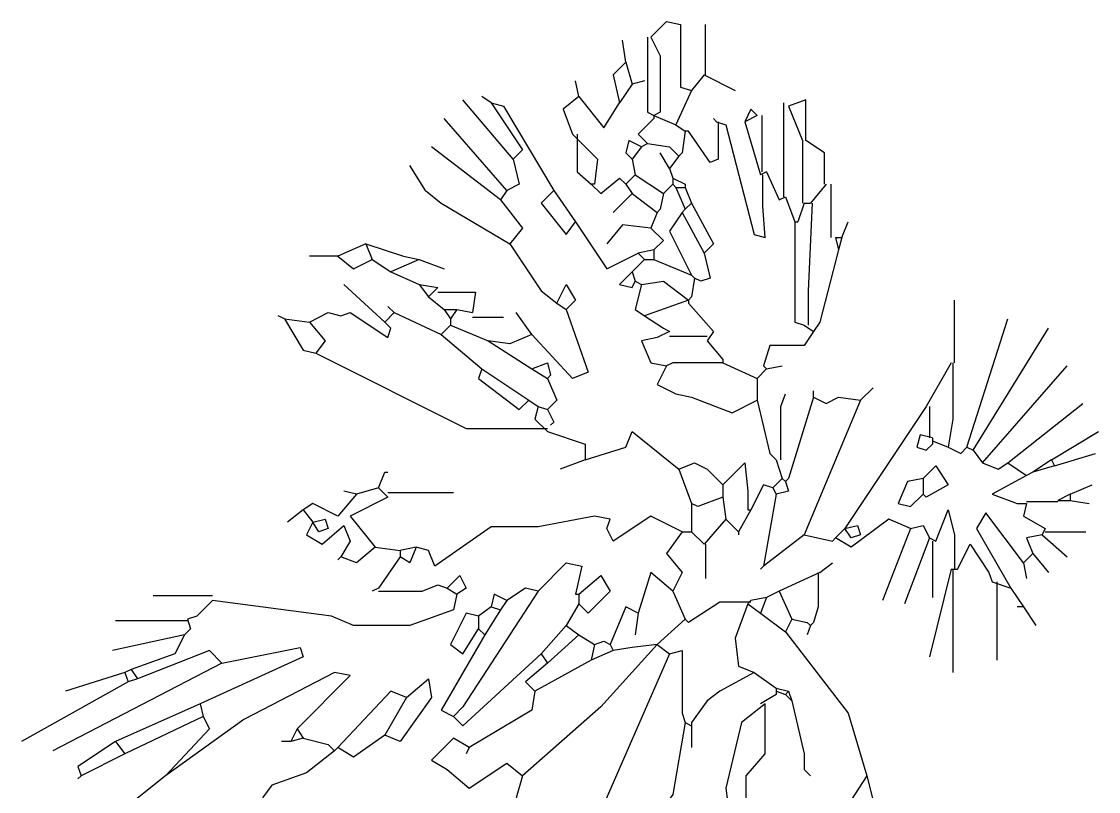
# Model space of a CAD drawing. Header units: inches. Extents: x 76 to 180, y 185 to 403.
# Drawn here: x 76.9 to 134.2, y 361.6 to 402.6 of the extents above; entities that cross this region are included whole.
import ezdxf

# ---------------------------------------------------------------- set-up
doc = ezdxf.new("R2010")
doc.units = ezdxf.units.IN
doc.header["$MEASUREMENT"] = 0
doc.layers.add('Standard', color=7, linetype='Continuous')

# ---------------------------------------------------------------- blocks, each defined once
blk = doc.blocks.new('A$C0E4205D2')
at = {"layer": 'Standard', "color": 3, "linetype": 'Continuous'}
for points in [[(34.5, 216.499), (35.333, 217.332), (36.082, 217.166), (36.082, 213.832), (36.667, 213.666)], [(37.416, 214.499), (37.416, 217.166)], [(33.167, 215.166), (33, 216.333)], [(34.332, 216.499), (34.332, 214.166)], [(34.5, 216.499), (34.999, 215.5), (34.999, 212.5), (34.666, 212.332)], [(33.167, 215.166), (32.5, 214.499), (32.832, 212.999)], [(33.167, 215.166), (33.499, 214)], [(37.332, 214.499), (36.667, 213.666)], [(37.332, 214.499), (39, 213.666)], [(30.666, 213.333), (30.499, 214.166)], [(33.499, 214), (32.832, 212.999)], [(34.166, 214.166), (33.499, 214)], [(34.332, 214.166), (34.332, 212.5), (34.666, 212.332)], [(25.999, 212.999), (25.499, 213.333)], [(30.666, 213.333), (29.832, 212.666), (30.333, 211.333)], [(30.666, 213.333), (31.999, 211.665), (32.832, 212.999)], [(36.667, 213.666), (35.832, 211.833)], [(27.167, 209.999), (24.5, 213.165)], [(25.999, 212.999), (26.666, 212.833), (29.333, 208.333)], [(25.999, 212.999), (27.666, 210.5), (27.167, 209.999)], [(41.583, 207.999), (41.583, 212.999)], [(43.75, 208.665), (43.75, 210.333), (42.749, 210.999), (42.749, 213.165), (41.833, 212.833), (42.583, 210.999), (42.583, 207.666)], [(26.833, 208.333), (23.5, 212.166)], [(34.666, 212.166), (33.833, 211.333), (34.332, 210.832)], [(34.666, 212.332), (34.666, 212.166)], [(34.666, 212.332), (35.832, 211.833)], [(37.999, 211.999), (37.833, 212.166)], [(40.166, 212.332), (39.833, 212.666), (39.499, 211.999)], [(40.166, 212.332), (39.499, 211.999)], [(40.416, 212.332), (40.416, 209.332)], [(35.832, 211.833), (36.333, 211.499)], [(38.083, 211.999), (38.083, 209.999), (37.666, 209.833), (36.499, 211.499), (36.333, 211.499)], [(37.999, 211.999), (38.499, 211.833), (39.999, 206), (40.582, 205.832), (40.457, 207.5), (40.457, 209.166)], [(39.499, 211.999), (40.333, 209.166)], [(30.333, 211.333), (31.667, 209.999), (31.5, 208.665), (31.332, 208.665)], [(30.583, 211.333), (30.583, 209.332), (31.332, 208.665)], [(34, 210.666), (33.333, 210.999), (33.167, 210.333), (33.499, 209.999)], [(36.333, 211.499), (36.166, 210.333), (36, 210.165)], [(26.5, 207.832), (22.833, 210.666)], [(34, 210.666), (33.499, 209.999)], [(34.332, 210.832), (34, 210.666)], [(34.332, 210.832), (35.5, 210.666), (36, 210.165)], [(27.167, 209.999), (27.499, 208.665), (26.833, 208.333)], [(33.499, 209.999), (33.665, 209.166)], [(35.5, 209.499), (34.999, 210.333)], [(36, 210.165), (35.5, 209.499)], [(22.499, 208.333), (21.666, 209.666)], [(35.5, 209.499), (35.666, 209)], [(40.666, 209.332), (40.333, 209.166)], [(40.666, 209.332), (41.333, 207.832), (41.666, 207.999)], [(31.332, 208.665), (31.833, 208.166), (32.832, 209), (33.167, 208.665)], [(33.665, 209.166), (33.167, 208.665)], [(33.665, 209.166), (35.167, 208.166)], [(35.666, 209), (36.333, 208.665), (36.333, 208.499)], [(35.666, 209), (35.666, 208.665)], [(22.499, 208.333), (23.332, 207.666)], [(22.499, 208.333), (23.332, 207.666)], [(26.833, 208.333), (26.5, 207.832)], [(29.333, 208.333), (28.667, 207.666), (29.999, 206), (30.499, 206.667)], [(29.333, 208.333), (30.499, 206.667)], [(33.499, 208.166), (32.5, 207.166)], [(33.167, 208.665), (33.499, 208.166)], [(33.499, 208.166), (34.833, 207.166)], [(35.167, 208.166), (34.999, 207.333), (34.833, 207.166)], [(35.666, 208.665), (35.167, 208.166)], [(35.666, 208.665), (35.832, 208.499)], [(35.832, 208.499), (36.333, 208.499)], [(35.832, 208.499), (36.333, 207.333)], [(36.333, 208.499), (36.667, 207.666)], [(43.832, 208.665), (42.999, 207.666)], [(44.083, 208.665), (44.083, 205.832)], [(23.332, 207.666), (26.999, 205.499)], [(26.5, 207.832), (27.666, 206.332), (26.999, 205.499)], [(36.667, 207.666), (36.333, 207.333)], [(36.667, 207.666), (37.833, 205.499), (37.332, 204.999)], [(41.666, 207.999), (42.166, 206.667), (42.332, 206.667)], [(42.667, 207.666), (42.332, 206.667)], [(42.667, 207.666), (42.999, 207.666)], [(43.083, 207.666), (42.874, 203), (42.874, 201.166)], [(34.833, 207.166), (34.5, 206.332)], [(36.166, 207.166), (35.5, 206.166), (36.667, 203.833)], [(36.333, 207.333), (36.166, 207.166)], [(36.166, 207.166), (37.332, 204.999)], [(30.499, 206.667), (32.166, 204.166), (33.833, 204.999)], [(34.5, 206.332), (33, 206.499), (32.166, 205.499)], [(42.166, 206.667), (42.166, 201.332), (42.667, 201.166)], [(44.666, 205.832), (45, 206.667)], [(34.5, 206.332), (35.167, 205.666), (34.666, 205.167)], [(44.333, 205.832), (44.666, 205.832)], [(44.333, 205.832), (44.499, 205.167)], [(44.666, 205.832), (44.499, 205.167)], [(19.333, 205.499), (17.833, 204.832)], [(19.333, 205.499), (21.333, 204.832), (22.166, 204.666)], [(19.333, 205.499), (19.666, 204.666)], [(26.999, 205.499), (28.667, 203), (29.5, 202.333)], [(17.833, 204.832), (16.333, 204.832)], [(17.833, 204.832), (18.666, 204.166), (19.666, 204.666)], [(34.666, 205.167), (33.833, 204.999)], [(33.833, 204.999), (34.166, 204.666)], [(34.666, 205.167), (34.666, 204.666)], [(37.332, 204.999), (37.666, 203.667), (37.166, 203.499), (36.833, 203.667)], [(44.499, 205.167), (43.5, 201.332), (43.166, 200.833)], [(19.666, 204.666), (20.667, 203.999)], [(22.166, 204.666), (20.667, 203.999)], [(22.166, 204.666), (23.5, 204.166)], [(34.166, 204.666), (33.499, 203.999)], [(34.166, 204.666), (34.666, 204.666)], [(34.666, 204.666), (36.667, 203.833)], [(20.667, 203.999), (22.166, 203.333)], [(33.499, 203.999), (32.832, 203.333), (33.499, 203.166), (33.665, 203.499)], [(33.499, 203.999), (33.665, 203.499)], [(36.833, 203.667), (36.667, 202.666), (36.499, 202.499)], [(36.667, 203.833), (36.833, 203.667)], [(20.332, 201.332), (18.166, 203.333)], [(22.166, 203.333), (23.166, 203.166)], [(22.166, 203.333), (22.667, 202.666)], [(23.166, 203.166), (22.667, 202.666)], [(29.5, 202.333), (29.999, 203.333), (30.499, 202.499), (29.999, 201.999)], [(33.665, 203.499), (34, 203.333)], [(34, 203.333), (33.665, 201.999), (34.166, 201.666)], [(34, 203.333), (35.167, 203.499), (36.499, 202.499)], [(22.667, 202.666), (23.5, 201.999)], [(23.166, 202.916), (25.166, 202.916), (25, 201.833)], [(36.499, 202.499), (34.166, 201.666)], [(36.499, 202.499), (36.499, 202.333)], [(50.667, 199.165), (50.667, 202.499)], [(16.333, 201.332), (17.332, 201.833), (17.999, 201.666), (18.5, 201.833), (20.5, 200.499), (20.667, 200.999), (20.332, 201.332)], [(20.833, 201.833), (20.332, 201.332)], [(20.833, 201.833), (20.5, 202.165)], [(20.833, 201.833), (23.332, 200.665)], [(23.5, 201.999), (24.167, 201.999)], [(23.5, 201.999), (23.833, 201.5)], [(24.167, 201.999), (23.833, 201.5)], [(24.167, 201.999), (25, 201.833)], [(28.166, 200.665), (27.333, 201.833)], [(29.999, 201.999), (31.166, 198.666), (30.333, 198.332), (28.166, 200.665)], [(29.5, 202.333), (29.999, 201.999)], [(36.499, 202.333), (37.833, 200.833), (37.5, 200.333)], [(14.999, 201.5), (14.667, 201.666)], [(14.999, 201.5), (16.333, 201.332)], [(14.999, 201.5), (15.999, 199.832), (16.666, 199.666)], [(16.333, 201.332), (17.166, 200.333), (16.666, 199.666)], [(23.833, 201.5), (23.833, 201.166)], [(25, 201.582), (26.666, 201.582)], [(34.166, 201.666), (35.167, 200.999), (35.5, 200.833)], [(51.332, 194.666), (53.499, 201.5)], [(23.833, 201.166), (23.332, 200.665)], [(23.833, 201.166), (25.833, 200.333)], [(35.5, 200.833), (34.833, 200.499), (34, 200.333), (34.5, 199.165), (35.333, 198.999)], [(43.166, 200.833), (42.667, 200.082), (40.833, 200.082), (40.5, 198.999), (40.666, 198.833)], [(42.667, 201.166), (43.166, 200.833)], [(51.666, 194.499), (55.666, 200.999)], [(23.332, 200.665), (25.499, 198.833)], [(28.166, 200.665), (26.999, 200.166), (25.833, 200.333)], [(25.833, 200.333), (28.166, 198.833)], [(35.5, 200.583), (37.5, 200.583)], [(37.5, 200.333), (38.333, 199.333), (38.333, 199.165)], [(16.666, 199.666), (24.666, 195.666), (28.999, 195.666)], [(28.166, 198.833), (28.999, 199.165), (29.166, 198.499), (28.999, 198.332)], [(35.333, 198.999), (34.833, 198), (35.832, 197.499), (36.667, 197.333), (38.832, 196.5), (40.166, 197.166)], [(38.333, 199.165), (35.666, 199.165), (35.333, 198.999)], [(38.333, 199.165), (40.166, 198.332)], [(40.666, 198.833), (41.499, 198.999)], [(50.499, 199.165), (49.167, 196.832)], [(50.583, 199.165), (50.583, 196.165), (50.333, 194.666)], [(52.167, 193.832), (56.667, 198.999)], [(25.499, 198.833), (25.333, 198.332), (27.499, 196.666), (28, 197.166)], [(25.499, 198.833), (28, 197.166)], [(28.166, 198.833), (28.999, 198.332)], [(40.666, 198.833), (40.166, 198.332)], [(28.999, 198.332), (29.5, 197.166), (28.999, 196.666)], [(40.166, 198.332), (40.166, 197.166)], [(45.667, 197.166), (46.333, 197.833)], [(41.417, 193.999), (41.417, 196.832), (41.666, 197.499)], [(43.166, 197.333), (41.833, 192.999), (41.666, 192.833)], [(43.166, 197.333), (43.166, 197.665)], [(43.166, 197.333), (43.832, 196.999), (44.499, 197.333), (45.667, 197.166)], [(28, 197.166), (28.499, 196.832)], [(28.499, 196.832), (28.333, 196.165), (28.999, 195.499)], [(28.499, 196.832), (28.999, 196.666)], [(28.999, 196.666), (29.333, 195.999), (29.166, 195.833)], [(40.166, 197.166), (40.833, 194.333), (41.167, 193.999)], [(45.667, 197.166), (42.667, 189.999)], [(49.167, 196.832), (44.833, 190.332)], [(49.333, 196.832), (49.333, 195.166)], [(53.499, 193.832), (57.5, 196.999)], [(28.999, 195.499), (31, 194.833), (31, 193.999)], [(31, 193.999), (33.167, 194.666), (33.499, 195.499), (36, 193.5)], [(49.5, 195.166), (48.833, 195.332), (48.666, 194.666), (49.167, 194.499), (49.5, 194.833)], [(49.5, 195.166), (49.5, 195)], [(49.5, 195), (49.5, 194.833)], [(49.5, 195), (50.333, 194.666)], [(55.833, 193.999), (58.333, 195.499)], [(50.333, 194.666), (50.999, 194.333), (51.332, 194.666)], [(51.332, 194.666), (51.666, 194.499)], [(51.666, 194.499), (52.167, 193.832)], [(31, 193.999), (29.666, 193.5)], [(36, 193.5), (36.833, 193.832), (37.5, 193.5), (38.333, 192.667)], [(38.333, 192.667), (39.499, 193.832), (39.667, 192.332), (39.667, 191.333), (39.833, 191.333)], [(41.167, 193.999), (41.499, 192.999)], [(52.167, 193.832), (53, 193.5), (53.499, 193.832)], [(53.499, 193.832), (54.5, 193.166)], [(55.833, 193.999), (54.832, 193.332)], [(55.833, 193.999), (56, 193.666)], [(56, 193.666), (58.167, 194.333)], [(20, 192.499), (20.332, 193.332), (20.5, 193.332)], [(36, 193.5), (36.667, 191.666)], [(48.999, 192.999), (49.666, 193.666), (50.333, 192.667), (49.167, 192), (48.999, 192.166)], [(54.832, 193.332), (54.5, 193.166)], [(56, 193.666), (54.832, 193.332)], [(38.333, 192.667), (38.333, 192)], [(40.999, 192.499), (40.5, 192.667), (39.833, 191.333)], [(41.499, 192.999), (40.999, 192.499)], [(41.666, 192.833), (41.833, 192.332), (41.167, 192.166)], [(41.499, 192.999), (41.666, 192.833)], [(48.999, 192.999), (48.166, 192.833), (47.667, 191.666), (48.332, 191.499), (48.999, 192.166)], [(48.999, 192.999), (48.999, 192.166)], [(54.5, 193.166), (52.666, 192.166), (53.999, 191.666), (54.5, 191.666)], [(56.833, 192.166), (58, 192.667)], [(18.832, 192.166), (17.833, 190.999), (16.499, 191.666), (15.999, 191.333)], [(18.832, 192.166), (18.166, 192.332)], [(20, 192.499), (18.832, 192.166)], [(20, 192.499), (20.5, 192)], [(20.5, 192.249), (23.999, 192.249)], [(41.167, 192.166), (40.5, 188.333)], [(40.999, 192.499), (41.167, 192.166)], [(56.833, 192.166), (56.166, 191.832)], [(56.833, 192.166), (56.833, 191.832)], [(20.5, 192), (18.5, 190.999), (19.833, 189.333)], [(38.333, 192), (37, 191.499), (36.667, 191.666)], [(36.667, 191.666), (36.667, 190.166)], [(38.333, 192), (38.499, 190.833)], [(54.5, 191.666), (54.333, 190.999), (55.499, 190.332)], [(56.166, 191.75), (54.5, 191.75)], [(56.166, 191.832), (56.833, 191.832)], [(56.833, 191.832), (57.832, 191.666)], [(15.999, 191.333), (15.166, 190.666)], [(15.999, 191.333), (16.499, 190.666)], [(36.166, 190.166), (34.5, 190.999), (32.5, 189.665), (32.166, 190.332), (32.333, 190.833), (31.5, 190.999), (28.499, 190.416), (25.999, 190.416), (23, 188.333), (22.667, 189.166), (22, 189.333)], [(39.833, 191.333), (39.166, 190.166)], [(49.666, 189.665), (50.333, 191.333), (50.667, 189.999), (50.667, 188.165)], [(54.333, 188.499), (52.333, 191.167), (51.833, 190.332), (53.667, 187.166)], [(16.499, 190.666), (16.167, 189.999), (17, 189.499), (18.166, 190.5), (18.5, 189.665), (17.999, 188.832)], [(16.499, 190.666), (17.166, 190.833), (17.332, 190.332), (16.833, 190.166), (16.499, 190.666)], [(38.499, 190.833), (37.332, 189.499)], [(38.499, 190.833), (39.166, 190.166)], [(48.332, 190.332), (47.166, 190.833), (45.166, 189.333), (44.333, 189.833)], [(44.833, 190.332), (45.5, 190.5), (45.667, 189.999), (45.166, 189.833), (44.833, 190.332)], [(48.332, 190.332), (48.999, 190.5), (49.333, 189.833)], [(36.166, 190.166), (35.333, 189), (36.166, 187.999), (35.666, 186.999)], [(36.166, 190.166), (36.667, 190.166)], [(36.667, 190.166), (37.332, 189.499)], [(39.166, 190.166), (39.166, 189.999)], [(42.667, 189.999), (40.5, 188.333)], [(42.667, 189.999), (44.167, 189.665), (44.333, 189.833)], [(44.833, 190.332), (44.333, 189.833)], [(48.332, 190.332), (46.832, 186.499)], [(49.333, 189.833), (48, 186.333)], [(49.333, 189.833), (49.666, 189.665)], [(55.333, 189.999), (54.5, 189.833), (54.832, 189)], [(55.499, 190.332), (55.333, 189.999)], [(55.333, 189.999), (56.667, 188.832)], [(55.499, 190.166), (57.666, 190.166)], [(19.833, 189.333), (18.832, 188.499), (17.999, 188.832)], [(19.833, 189.333), (21.165, 189.166)], [(22, 189.333), (21.165, 189.166)], [(22, 189.333), (21.666, 188.499), (21.165, 188.832)], [(37.416, 189.499), (37.416, 187.666)], [(49.5, 189.665), (49.5, 186.665)], [(50.833, 188.165), (51.5, 189.499), (52.499, 187.999), (52.666, 187.5)], [(17.999, 188.832), (17.833, 188.666)], [(21.165, 188.832), (20, 187.166)], [(21.165, 189.166), (21.165, 188.832)], [(54.832, 189), (54.333, 188.499)], [(54.832, 189), (55.666, 187.999)], [(28.499, 186.999), (29.999, 188.499), (30.833, 188.333), (30.499, 186.833), (30.666, 186.833)], [(40.5, 188.333), (40.333, 188.165)], [(43.5, 187.999), (44.167, 188.499)], [(50.499, 188.165), (49.333, 183.499)], [(50.499, 188.165), (50.833, 188.165)], [(50.583, 188.165), (50.583, 182.666)], [(54.333, 188.499), (54.5, 187.666)], [(23.666, 187.166), (24.333, 187.833), (24.666, 187.166), (24.167, 186.833)], [(30.666, 186.833), (31.833, 187.833), (32.333, 186.999), (31.166, 185.832), (30.666, 186.333)], [(35.666, 186.999), (34.5, 187.999), (33.833, 185.832)], [(43.5, 187.999), (41.333, 186.999)], [(43.416, 187.999), (43.416, 186.166), (43.166, 185.333), (42.999, 185.165)], [(52.666, 187.5), (53.667, 187.166)], [(52.916, 187.5), (52.916, 183.333)], [(20, 187.166), (19.666, 186.999)], [(20, 186.999), (22.333, 186.999), (23.166, 187.332), (23.666, 187.166)], [(23.666, 187.166), (24.167, 186.833)], [(28.499, 186.999), (24.5, 180.832), (23.999, 180.333)], [(28.499, 186.999), (27.833, 187.166), (26.833, 186.499)], [(35.666, 186.999), (36.333, 185.5)], [(41.333, 186.999), (40.666, 186.665)], [(41.333, 186.999), (42, 185.5)], [(53.667, 187.166), (54.333, 186.166)], [(11.166, 186.749), (8, 186.749)], [(11.166, 186.499), (10.333, 185.666), (9.833, 185.5)], [(24.167, 186.833), (23.999, 185.999), (21.666, 185.165), (18.666, 185.165), (17.499, 185.666), (11.166, 186.499)], [(26.833, 186.499), (26.166, 186.833), (25.999, 186.166)], [(26.833, 186.499), (26.5, 185.999)], [(30.666, 186.833), (30.666, 186.333)], [(39.833, 186.417), (38.167, 186.417), (36.499, 185.333), (36.333, 185.5)], [(39.833, 186.499), (39.667, 186.333)], [(40.666, 186.665), (39.833, 186.499)], [(40.666, 186.665), (40.333, 185.832)], [(25.333, 185.666), (24.666, 185.832), (23.833, 184.166), (24.5, 183.665), (25.333, 184.999)], [(25.999, 186.166), (25.333, 185.666)], [(26.5, 185.999), (25.667, 184.666)], [(25.999, 186.166), (26.5, 185.999)], [(30.666, 186.333), (29.999, 185.165)], [(33.833, 185.832), (33.167, 186.166), (32.333, 184.166)], [(33.833, 185.832), (33.665, 184.666)], [(39.667, 186.333), (39, 184.499), (39.166, 182.999), (39.999, 182.666)], [(39.667, 186.333), (40.333, 185.832)], [(40.333, 185.832), (41.666, 184.833)], [(54.333, 186.166), (53.999, 186.166)], [(54.333, 186.166), (54.999, 185.165)], [(9.833, 185.416), (6, 185.416)], [(9.833, 185.5), (9.999, 184.999), (9.666, 184.666)], [(25.333, 185.666), (25.333, 184.999)], [(36.333, 185.5), (34.833, 184.166)], [(42, 185.5), (41.666, 184.833)], [(42, 185.5), (42.833, 185.333), (42.999, 185.165)], [(9.666, 184.666), (5.833, 183.833)], [(9.666, 184.666), (9.166, 183.665), (6.833, 182.832)], [(25.667, 184.666), (23.332, 180.666), (23.999, 180.333)], [(25.333, 184.999), (25.667, 184.666)], [(29.999, 185.165), (28.667, 183.665)], [(30.666, 184.666), (28.999, 183.166)], [(29.999, 185.165), (30.666, 184.666)], [(30.666, 184.666), (31.5, 184.166)], [(41.666, 184.833), (45, 180.499), (45.999, 177.165)], [(42.999, 185.165), (42.833, 184.666)], [(34.833, 184.166), (31.833, 180.832), (27.666, 177.165)], [(31.5, 184.166), (31.332, 183.333)], [(31.5, 184.166), (31.999, 184.332), (32.333, 184.166)], [(32.333, 184.166), (32.5, 183.833)], [(34.833, 184.166), (33.499, 184), (32.5, 183.833)], [(34.833, 184.166), (35.5, 183.665)], [(11.667, 183.166), (11, 183.833), (7.166, 182.333)], [(11.667, 183.166), (15.833, 184), (15.999, 183.499), (10.5, 181)], [(28.667, 183.665), (24.5, 179.832), (23.999, 180.333)], [(28.667, 183.665), (28.999, 183.166)], [(32.5, 183.833), (31.332, 183.333)], [(35.5, 183.665), (31.999, 175.665)], [(35.5, 183.665), (36.166, 183.833), (36.166, 180.499), (36.333, 179.999)], [(11.667, 183.166), (2.666, 178.499)], [(28.999, 183.166), (27.833, 182.166), (28.333, 181.667)], [(31.332, 183.333), (28.333, 181.667)], [(6.5, 182.666), (3.333, 181.667)], [(6.833, 182.832), (6.5, 182.666)], [(6.5, 182.666), (6.667, 182.166)], [(7.166, 182.333), (6.667, 182.166)], [(6.833, 182.832), (7.166, 182.333)], [(15.666, 179.666), (18.5, 182.5), (17.667, 182.666), (12.833, 180.167), (8.665, 177.165)], [(21.5, 181.332), (22.667, 182.333), (22.833, 181.332), (21.165, 178.999), (20.332, 179.332)], [(39.999, 182.666), (38.167, 181.667), (37.5, 181.166), (36.667, 179.999), (36.667, 179.832)], [(39.999, 182.666), (41.167, 181.833)], [(6.667, 182.166), (0.999, 178.999)], [(41.167, 181.833), (41.833, 181.667)], [(41.167, 181.833), (41.167, 181.667)], [(21.5, 181.332), (20.667, 181.667), (17.833, 178.667)], [(21.5, 181.332), (20.332, 179.332)], [(28.333, 181.667), (28.166, 180.666), (24.832, 178.667)], [(41.167, 181.499), (40.333, 181)], [(41.167, 181.667), (41.167, 181.499)], [(41.167, 181.667), (41.666, 181.499)], [(41.833, 181.667), (41.666, 181.499)], [(41.666, 181.499), (42, 181.166)], [(41.833, 181.667), (42, 181.166)], [(10.5, 181), (6, 178.999)], [(10.5, 181), (10.666, 180.333)], [(40.582, 181), (39.333, 179.999), (38.499, 176.5), (38.666, 175.166), (38.499, 173.666), (39.583, 174.333), (39.583, 177.165), (40.582, 178.333), (40.582, 181)], [(42, 181.166), (42.667, 178.333)], [(10.666, 180.333), (6.5, 178.333)], [(10.666, 180.333), (11, 179.666), (8.665, 177.165)], [(15.666, 179.666), (15.333, 178.999)], [(15.666, 179.666), (15.999, 179.166)], [(36.333, 179.999), (35.666, 176.166), (35.167, 175.499)], [(36.333, 179.999), (36.667, 179.832)], [(36.667, 179.832), (36.667, 178.667)], [(6, 178.999), (3.999, 177.666), (4.166, 177.165)], [(6, 178.999), (6.5, 178.333)], [(15.333, 178.999), (14.833, 178.999)], [(15.999, 179.166), (15.333, 178.999)], [(15.999, 179.166), (17.332, 178.833), (17.667, 178.499)], [(20.332, 179.332), (18.666, 178.166), (17.833, 178.667)], [(24.832, 178.667), (23.999, 179.166), (22.833, 178), (23.666, 177.499), (24.832, 176.5), (26.833, 177.832), (27.666, 177.165)], [(6.5, 178.333), (4.166, 177.165)], [(17.667, 178.499), (16.167, 177.333), (14.333, 176.666), (13.832, 175.999)], [(17.833, 178.667), (17.667, 178.499)], [(24.832, 178.667), (24.666, 178.333)], [(42.667, 178.333), (42.667, 177.499)], [(42.667, 178.333), (42.667, 177.499)], [(4.166, 177.165), (3.999, 176.999)], [(8.665, 177.165), (6.999, 175.833)], [(27.666, 177.165), (27.333, 175.999), (28.499, 175.665), (28.833, 175.833)], [(42.667, 177.499), (42.999, 177.165)], [(45.999, 177.165), (44.499, 174.832), (45.332, 173.833)], [(45.999, 177.165), (46.333, 175.833), (49.167, 170.499), (50, 168.5)]]:
    blk.add_lwpolyline(points, dxfattribs=at)
blk = doc.blocks.new('A$C05B00DC3')
blk.add_blockref('A$C0E4205D2', (0, 0))

msp = doc.modelspace()

# ---------------------------------------------------------------- block references
msp.add_blockref('A$C05B00DC3', (75.904, 185.311))

doc.saveas('drawing.dxf')
